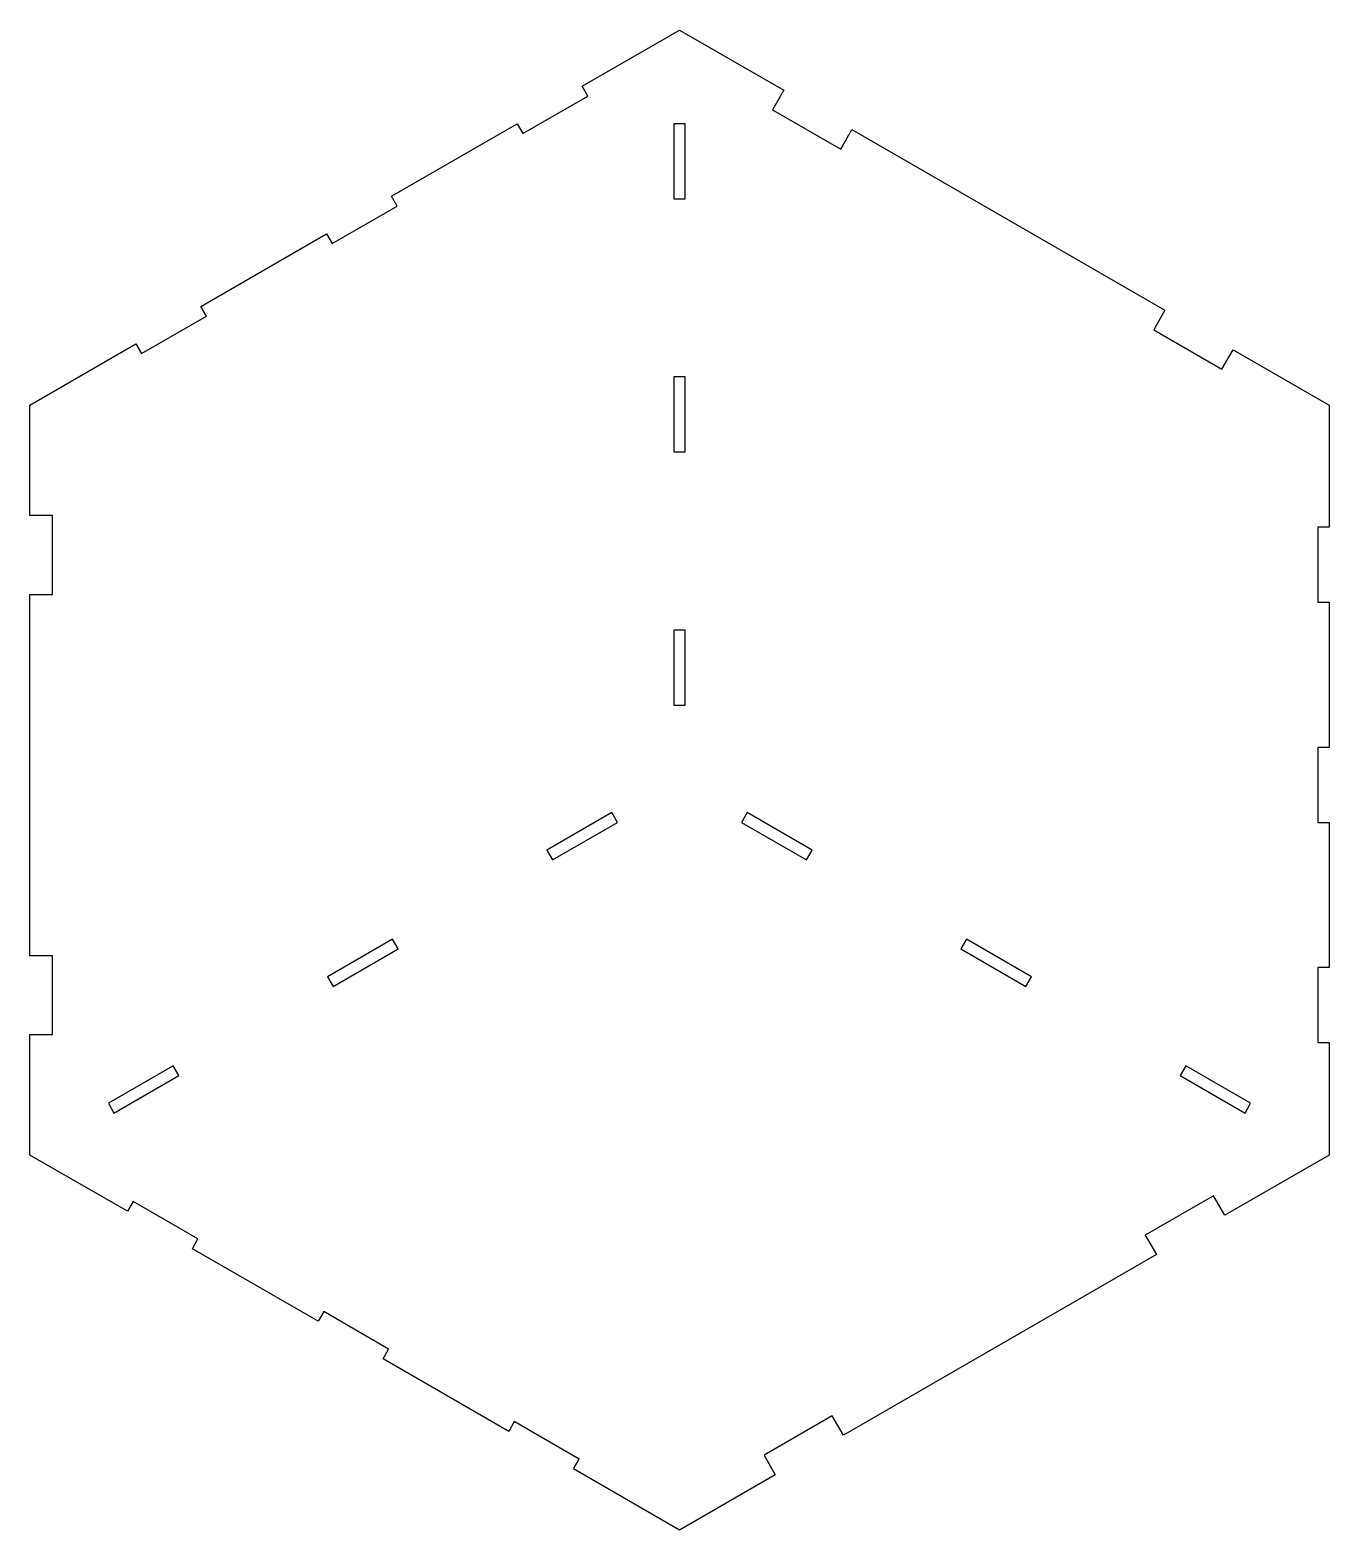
# Model space of a CAD drawing. Header units: millimetres. Extents: x 0 to 693, y 0 to 800.
import ezdxf

# ---------------------------------------------------------------- set-up
doc = ezdxf.new("R2010")
doc.units = ezdxf.units.MM

msp = doc.modelspace()

# ---------------------------------------------------------------- linework, layer by layer
for p, q in [((294.45, 770), (346.41, 800)), ((346.41, 800), (402.01, 767.9)), ((297.45, 764.8), (294.45, 770)), ((262.81, 744.8), (297.45, 764.8)), ((402.01, 767.9), (396.01, 757.51)), ((396.01, 757.51), (432.38, 736.51)), ((192.78, 711.3), (259.81, 750)), ((259.81, 750), (262.81, 744.8)), ((349.41, 750), (343.41, 750)), ((343.41, 750), (343.41, 710)), ((349.41, 710), (349.41, 750)), ((432.38, 736.51), (438.38, 746.9)), ((438.38, 746.9), (605.35, 650.5)), ((161.13, 686.1), (195.78, 706.1)), ((195.78, 706.1), (192.78, 711.3)), ((343.41, 710), (349.41, 710)), ((91.1, 652.6), (158.13, 691.3)), ((158.13, 691.3), (161.13, 686.1)), ((94.1, 647.4), (91.1, 652.6)), ((605.35, 650.5), (599.35, 640.11)), ((59.46, 627.4), (94.1, 647.4)), ((599.35, 640.11), (635.72, 619.11)), ((0, 600), (56.46, 632.6)), ((56.46, 632.6), (59.46, 627.4)), ((635.72, 619.11), (641.72, 629.5)), ((641.72, 629.5), (692.82, 600)), ((349.41, 615), (343.41, 615)), ((343.41, 615), (343.41, 575)), ((349.41, 575), (349.41, 615)), ((0, 541), (0, 600)), ((692.82, 600), (692.82, 534.8)), ((343.41, 575), (349.41, 575)), ((12, 541), (0, 541)), ((12, 499), (12, 541)), ((692.82, 534.8), (686.82, 534.8)), ((686.82, 534.8), (686.82, 494.8)), ((0, 306.2), (0, 499)), ((0, 499), (12, 499)), ((686.82, 494.8), (692.82, 494.8)), ((692.82, 494.8), (692.82, 417.4)), ((349.41, 480), (343.41, 480)), ((343.41, 480), (343.41, 440)), ((349.41, 440), (349.41, 480)), ((343.41, 440), (349.41, 440)), ((692.82, 417.4), (686.82, 417.4)), ((686.82, 417.4), (686.82, 377.4)), ((310.27, 382.6), (275.63, 362.6)), ((278.63, 357.4), (313.27, 377.4)), ((313.27, 377.4), (310.27, 382.6)), ((382.55, 382.6), (379.55, 377.4)), ((379.55, 377.4), (414.19, 357.4)), ((417.19, 362.6), (382.55, 382.6)), ((686.82, 377.4), (692.82, 377.4)), ((692.82, 377.4), (692.82, 300)), ((275.63, 362.6), (278.63, 357.4)), ((414.19, 357.4), (417.19, 362.6)), ((193.36, 315.1), (158.71, 295.1)), ((196.36, 309.9), (193.36, 315.1)), ((499.46, 315.1), (496.46, 309.9)), ((534.11, 295.1), (499.46, 315.1)), ((12, 306.2), (0, 306.2)), ((12, 264.2), (12, 306.2)), ((161.71, 289.9), (196.36, 309.9)), ((496.46, 309.9), (531.11, 289.9)), ((692.82, 300), (686.82, 300)), ((686.82, 300), (686.82, 260)), ((158.71, 295.1), (161.71, 289.9)), ((531.11, 289.9), (534.11, 295.1)), ((0, 200), (0, 264.2)), ((0, 264.2), (12, 264.2)), ((686.82, 260), (692.82, 260)), ((692.82, 260), (692.82, 200)), ((76.44, 247.6), (41.8, 227.6)), ((44.8, 222.4), (79.44, 242.4)), ((79.44, 242.4), (76.44, 247.6)), ((616.38, 247.6), (613.38, 242.4)), ((613.38, 242.4), (648.02, 222.4)), ((651.02, 227.6), (616.38, 247.6)), ((41.8, 227.6), (44.8, 222.4)), ((648.02, 222.4), (651.02, 227.6)), ((51.96, 170), (0, 200)), ((692.82, 200), (637.22, 167.9)), ((631.22, 178.29), (594.85, 157.29)), ((637.22, 167.9), (631.22, 178.29)), ((54.96, 175.2), (51.96, 170)), ((89.6, 155.2), (54.96, 175.2)), ((86.6, 150), (89.6, 155.2)), ((594.85, 157.29), (600.85, 146.9)), ((153.63, 111.3), (86.6, 150)), ((600.85, 146.9), (433.88, 50.5)), ((156.63, 116.5), (153.63, 111.3)), ((191.28, 96.5), (156.63, 116.5)), ((188.28, 91.3), (191.28, 96.5)), ((255.31, 52.6), (188.28, 91.3)), ((258.31, 57.79), (255.31, 52.6)), ((292.95, 37.79), (258.31, 57.79)), ((427.88, 60.89), (391.51, 39.89)), ((433.88, 50.5), (427.88, 60.89)), ((289.95, 32.6), (292.95, 37.79)), ((346.41, 0), (289.95, 32.6)), ((391.51, 39.89), (397.51, 29.5)), ((397.51, 29.5), (346.41, 0))]:
    msp.add_line(p, q)

doc.saveas('drawing.dxf')
